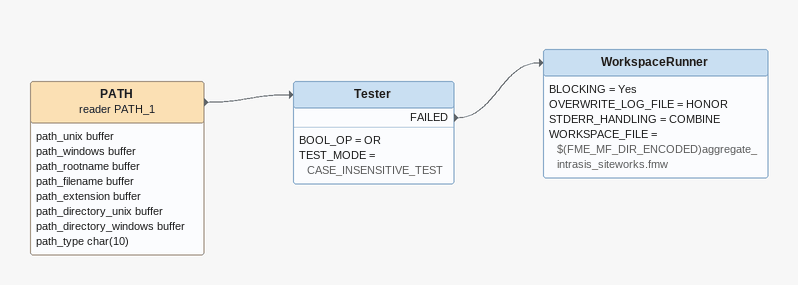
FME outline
PATH (reader PATH_1)
    attributes: path_unix buffer, path_windows buffer, path_rootname buffer, path_filename buffer, path_extension buffer, path_directory_unix buffer, path_directory_windows buffer, path_type char(10)
    -> Tester
Tester
    BOOL_OP = OR
    TEST_MODE = CASE_INSENSITIVE_TEST
    FAILED -> WorkspaceRunner
WorkspaceRunner
    BLOCKING = Yes
    OVERWRITE_LOG_FILE = HONOR
    STDERR_HANDLING = COMBINE
    WORKSPACE_FILE = $(FME_MF_DIR_ENCODED)aggregate_intrasis_siteworks.fmw
